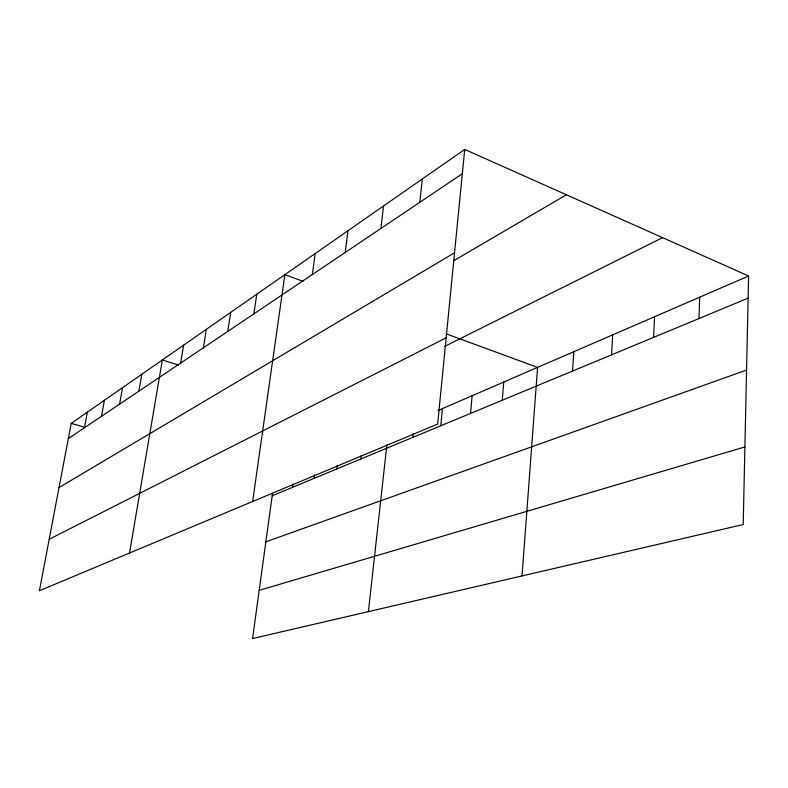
<?xml version="1.0" encoding="UTF-8"?>
<svg xmlns="http://www.w3.org/2000/svg" width="788" height="788" viewBox="0 0 788 788"><rect width="100%" height="100%" fill="white"/><g stroke="black" fill="none" stroke-linecap="round" stroke-linejoin="round"><path stroke-width="1.18" d="M464.733 149.444L437.655 424.062L39.4 590.744L71.235 423.392L464.733 149.444L748.6 276.007L743.212 524.532L252.554 638.556L272.52 493.396M698.966 318.549L699.705 297.184M653.597 337.402L654.533 316.746M611.567 354.846L612.69 334.87M572.541 371.059L573.812 351.704M522.02 575.93L537.593 367.385L446.146 333.826M502.271 400.235L503.778 382.032M470.534 413.414L472.13 395.734M440.768 425.776L442.452 408.588M412.814 437.389L413.188 433.804M419.777 202.329L422.329 178.965M368.41 611.626L386.878 444.826M360.943 458.921L361.377 455.267M380.88 228.481L383.549 205.963M336.86 468.929L337.294 465.363M314.107 478.375L314.55 474.908M345.193 252.465L347.961 230.746M292.584 487.309L293.028 483.93M312.344 274.559L315.17 253.569M252.643 501.493L284.872 274.657L303.025 281.316M253.864 313.86L256.789 294.21M227.742 331.433L230.687 312.383M203.403 347.794L206.357 329.315M180.669 363.071L183.634 345.134M129.518 553.028L162.367 359.949L178.383 365.061M138.865 391.183L141.82 374.251M119.589 404.136L122.544 387.666M101.485 416.31L104.42 400.284M84.434 427.776L87.34 412.173M68.339 438.591L462.339 173.715M59.031 487.555L454.538 252.79M453.514 260.867L566.395 194.774M49.191 539.278L446.156 337.835M444.757 346.356L662.57 237.651M437.99 410.528L748.6 276.007M272.185 495.78L748.117 298.14M265.861 541.819L746.561 370.035M259.183 590.34L744.896 446.954M71.235 423.392L85.025 427.332"/></g></svg>
